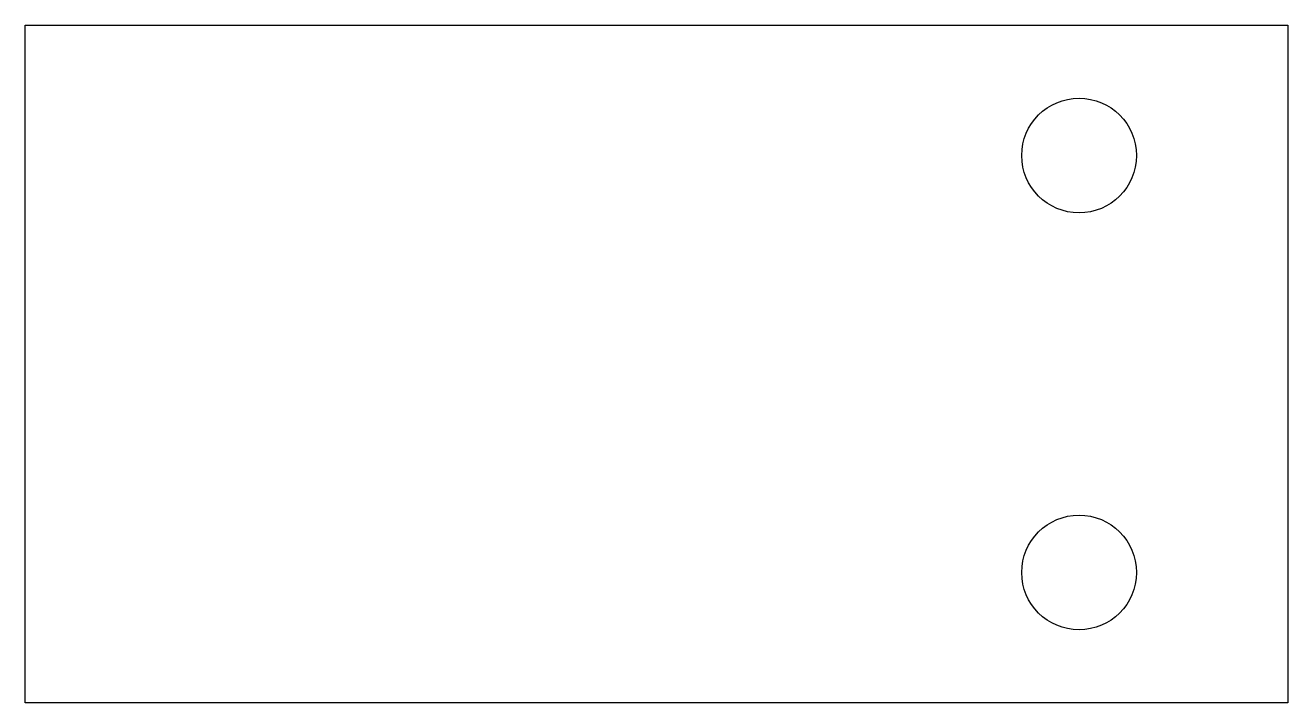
# Paper-space layout 'Layout1' of a CAD drawing. Header units: millimetres. Extents: x 0 to 257, y 28 to 167.
# The model-space entities are those that its viewports show. They can reach past a viewport. Long polylines and large blocks are cut down to what shows.
import ezdxf

# ---------------------------------------------------------------- set-up
doc = ezdxf.new("R2010")
doc.units = ezdxf.units.MM
doc.header["$LTSCALE"] = 10
doc.layers.add('BOLTS', color=6, linetype='Continuous')
doc.layers.add('MEMBERS', color=5, linetype='Continuous')

msp = doc.modelspace()

# ---------------------------------------------------------------- linework, layer by layer
at = {"layer": 'BOLTS', "color": 5, "linetype": 'Continuous'}
for centre in [(202.02, 40), (202.02, -40)]:
    msp.add_circle(centre, 11, dxfattribs=at)
at = {"layer": 'MEMBERS', "color": 3, "linetype": 'Continuous'}
for p, q in [((0, -65), (0, 65)), ((0, 65), (242.02, 65)), ((242.02, 65), (242.02, -65)), ((242.02, -65), (0, -65))]:
    msp.add_line(p, q, dxfattribs=at)

psp = doc.layouts.get("Layout1")

# ---------------------------------------------------------------- viewports
at = {"layer": '0'}
psp.add_viewport(center=(128.5, 97.5), size=(257, 138.0465), view_center_point=(121.01, 0), view_height=130.0001, dxfattribs=at)

doc.saveas('drawing.dxf')
